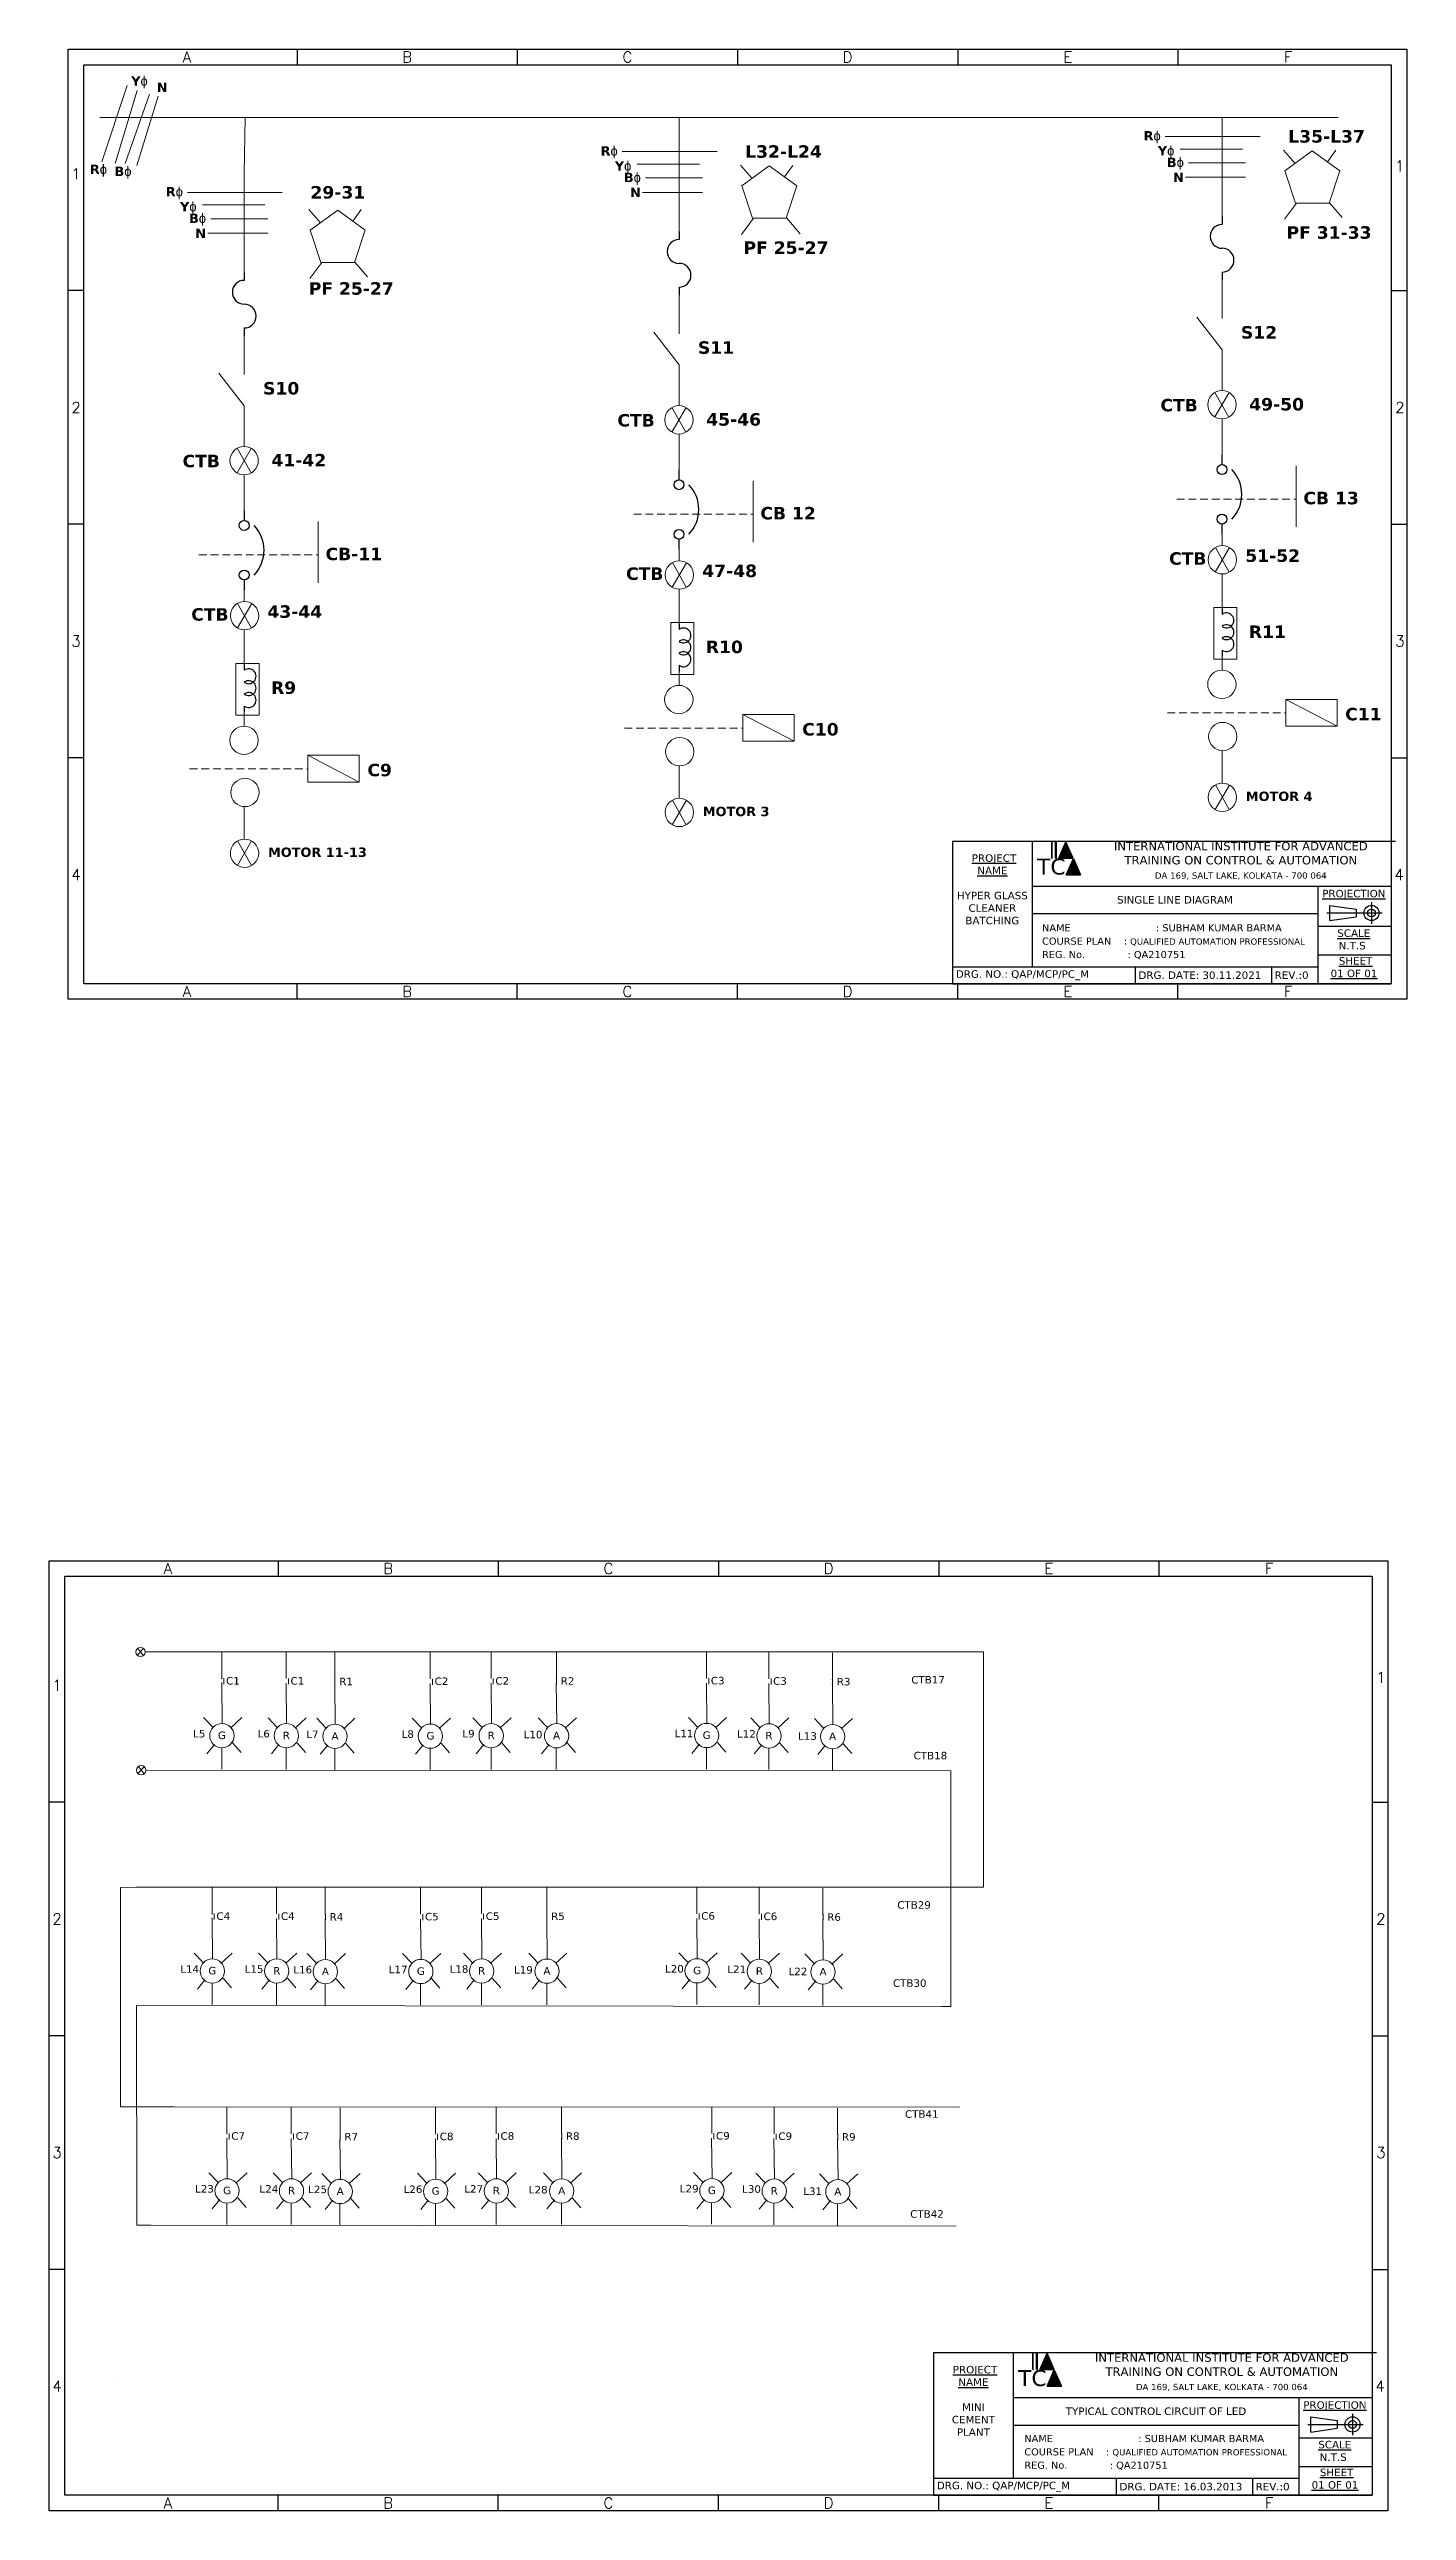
# Model space of a CAD drawing. Header units: millimetres. Extents: x 0 to 63260, y -9015 to 3579.
# Drawn here: x 6596 to 10944, y -8923 to -1039 of the extents above; entities that cross this region are included whole.
import ezdxf
from ezdxf.enums import TextEntityAlignment as Align

# ---------------------------------------------------------------- set-up
doc = ezdxf.new("R2010")
doc.units = ezdxf.units.MM
doc.header["$LTSCALE"] = 10
doc.linetypes.add('DASHED', pattern=[0.75, 0.5, -0.25])
doc.styles.add('style2', font='verdana.ttf')

# ---------------------------------------------------------------- blocks, each defined once
blk = doc.blocks.new('Fuse')
at = {"color": 7}
for p, q in [((0, 0), (0.05, 0)), ((0.35, 0), (0.4, 0))]:
    blk.add_line(p, q, dxfattribs=at)
for centre, start, end in [((0.125, 0), 180, 0), ((0.275, 0), 0, 180)]:
    blk.add_arc(centre, 0.075, start, end, dxfattribs=at)
blk = doc.blocks.new('Circuit Breaker')
at = {"color": 7}
for p, q in [((0, 0), (0.049999, 0)), ((0.349999, 0), (0.399999, 0))]:
    blk.add_line(p, q, dxfattribs=at)
for centre in [(0.074999, 0), (0.324999, 0)]:
    blk.add_circle(centre, 0.025, dxfattribs=at)
blk.add_arc((0.199999, -0.081249), 0.18125, 46.39717, 133.6028, dxfattribs=at)
blk = doc.blocks.new('Inductor')
at = {"color": 7}
for p, q in [((0, 0), (0.05, 0)), ((0.35, 0), (0.4, 0))]:
    blk.add_line(p, q, dxfattribs=at)
for centre in [(0.1, 0.0375), (0.2, 0.0375), (0.3, 0.0375)]:
    blk.add_arc(centre, 0.0625, 323.1301, 216.8699, dxfattribs=at)

msp = doc.modelspace()

# ---------------------------------------------------------------- hatches: boundary and pattern name
h = msp.add_hatch(color=140)
h.paths.add_polyline_path([(9810.1, -3577), (9807.1, -3577), (9807.1, -3629.3), (9810.1, -3629.3)])
h.paths.add_polyline_path([(9822.3, -3577), (9819.3, -3577), (9819.3, -3629.3), (9822.3, -3629.3)])
for color, points in [(2, [(9852.9, -3577), (9829.9, -3629.3), (9875.9, -3629.3)]), (1, [(9876.4, -3630.3), (9853.3, -3682.6), (9899.4, -3682.6)]), (2, [(9792.1, -8418), (9769.1, -8470.4), (9815.1, -8470.4)]), (1, [(9815.5, -8471.3), (9792.5, -8523.7), (9838.6, -8523.7)])]:
    msp.add_hatch(color=color).paths.add_polyline_path(points)
h = msp.add_hatch(color=140)
h.paths.add_polyline_path([(9749.3, -8418), (9746.3, -8418), (9746.3, -8470.4), (9749.3, -8470.4)])
h.paths.add_polyline_path([(9761.5, -8418), (9758.5, -8418), (9758.5, -8470.4), (9761.5, -8470.4)])

# ---------------------------------------------------------------- linework, layer by layer
at = {"color": 6}
for p, q in [((7390.1, -1038.7), (7390.1, -1088.7)), ((8095.4, -1038.7), (8095.4, -1088.7)), ((8800.8, -1038.7), (8800.8, -1088.7)), ((9506.1, -1038.7), (9506.1, -1088.7)), ((10211.5, -1038.7), (10211.5, -1088.7)), ((6707.2, -1811.9), (6657.2, -1811.9)), ((10894.3, -1811.9), (10944.1, -1811.9)), ((6707.2, -2560.2), (6657.2, -2560.2)), ((10894.3, -2560.2), (10944.3, -2560.2)), ((6707.2, -3308.4), (6657.2, -3308.4)), ((10894.3, -3308.4), (10944.3, -3308.4)), ((7390.1, -4081.7), (7390.1, -4031.7)), ((8095.4, -4081.7), (8095.4, -4031.7)), ((8800.8, -4081.7), (8800.8, -4031.7)), ((9506.1, -4081.7), (9506.1, -4031.7)), ((10211.5, -4081.7), (10211.5, -4031.7)), ((7329.3, -5879.7), (7329.3, -5929.7)), ((8034.6, -5879.7), (8034.6, -5929.7)), ((8740, -5879.7), (8740, -5929.7)), ((9445.3, -5879.7), (9445.3, -5929.7)), ((10150.7, -5879.7), (10150.7, -5929.7)), ((6646.4, -6653), (6596.4, -6653)), ((10833.5, -6653), (10883.2, -6653)), ((6646.4, -7401.2), (6596.4, -7401.2)), ((10833.5, -7401.2), (10883.5, -7401.2)), ((6646.4, -8149.5), (6596.4, -8149.5)), ((10833.5, -8149.5), (10883.5, -8149.5)), ((7329.3, -8922.7), (7329.3, -8872.7)), ((8034.6, -8922.7), (8034.6, -8872.7)), ((8740, -8922.7), (8740, -8872.7)), ((9445.3, -8922.7), (9445.3, -8872.7)), ((10150.7, -8922.7), (10150.7, -8872.7))]:
    msp.add_line(p, q, dxfattribs=at)
at = {"lineweight": 9, "ltscale": 5}
for p, q in [((6845.9, -1155.3), (6764.9, -1399.1)), ((6878.1, -1170.8), (6807.1, -1404.7)), ((6851.2, -1257.8), (6758.9, -1257.8)), ((6918, -1183), (6839.3, -1404.7)), ((6851.2, -1257.8), (10724.9, -1257.8)), ((6945.7, -1188.6), (6877, -1411.3)), ((6918, -1183), (6918, -1183)), ((7223.8, -1257.8), (7221, -1436.9)), ((8252.1, -1257.8), (8252.1, -1257.8)), ((8440.1, -1257.8), (8440.1, -1257.8)), ((8613.6, -1623), (8613.6, -1257.8)), ((10352.7, -1257.8), (10352.7, -1599.9)), ((10170.8, -1318.1), (10474.4, -1318.1)), ((6764.9, -1399.1), (6768.4, -1388.8)), ((6807.1, -1404.7), (6807.1, -1404.7)), ((6877, -1411.3), (6877, -1411.3)), ((8431.7, -1366.6), (8735.2, -1366.6)), ((8479.7, -1407), (8679.5, -1407)), ((8810, -1410.2), (8847.3, -1452.9)), ((8978.2, -1410.9), (8950.9, -1447.7)), ((10218.8, -1358.4), (10418.6, -1358.4)), ((10245.7, -1402.6), (10428.2, -1402.6)), ((10549.2, -1361.7), (10586.5, -1404.3)), ((10717.4, -1362.4), (10690.1, -1399.1)), ((7039.1, -1497.2), (7342.6, -1497.2)), ((7221, -1436.9), (7221, -1779)), ((8497, -1497.2), (8689.1, -1497.2)), ((8506.6, -1451.1), (8689.1, -1451.1)), ((10236.1, -1448.6), (10428.2, -1448.6)), ((7087.1, -1537.5), (7286.9, -1537.5)), ((7427.5, -1551.8), (7464.8, -1594.5)), ((7595.7, -1552.5), (7568.4, -1589.2)), ((10591.6, -1531.4), (10552.9, -1583.3)), ((10696.5, -1530.5), (10737.2, -1577.1)), ((7104.4, -1627.7), (7296.5, -1627.7)), ((7114, -1581.7), (7296.5, -1581.7)), ((8852.4, -1580), (8813.8, -1631.9)), ((8957.4, -1579), (9001.6, -1629.7)), ((9001.6, -1629.7), (9001.6, -1629.7)), ((7469.9, -1721.5), (7431.3, -1773.4)), ((7574.9, -1720.6), (7615.5, -1767.2)), ((8613.6, -1724.6), (8613.6, -1724.6)), ((10352.7, -1676.1), (10352.7, -1676.1)), ((10352.7, -1777.7), (10352.7, -1901.3)), ((7221, -1855.2), (7221, -1855.2)), ((8613.6, -1826.2), (8613.6, -1949.8)), ((7221, -1956.8), (7221, -2080.4)), ((8613.6, -2050), (8532.5, -1945.3)), ((8613.6, -1949.8), (8613.6, -1949.8)), ((10352.7, -2001.4), (10271.7, -1896.8)), ((10352.7, -1901.3), (10352.7, -1901.3)), ((10352.7, -2001.4), (10352.7, -2131.8)), ((7221, -2180.5), (7140, -2075.9)), ((7221, -2080.4), (7221, -2080.4)), ((8613.6, -2050), (8613.6, -2180.4)), ((7221, -2180.5), (7221, -2310.9)), ((8636.1, -2186.6), (8590.3, -2264.9)), ((8590.9, -2186.2), (8635.5, -2265.3)), ((10375.2, -2138), (10329.5, -2216.4)), ((10330.1, -2137.7), (10374.6, -2216.7)), ((10352.7, -2176.6), (10352.7, -2177.8)), ((8613.6, -2225.1), (8613.6, -2226.4)), ((8613.6, -2271.1), (8613.6, -2417.6)), ((10352.7, -2222.5), (10352.7, -2369.1)), ((7243.5, -2317.1), (7197.8, -2395.5)), ((7198.4, -2316.8), (7242.9, -2395.8)), ((7221, -2355.6), (7221, -2356.9)), ((7221, -2401.6), (7221, -2548.2)), ((8850.5, -2421.2), (8850.5, -2617.1)), ((10589.7, -2372.7), (10589.7, -2568.6)), ((7457.9, -2551.8), (7457.9, -2747.7)), ((10352.7, -2559.6), (10352.7, -2628.7)), ((8613.6, -2608.1), (8613.6, -2677.2)), ((10376.7, -2634.9), (10330.9, -2713.2)), ((10331.5, -2634.5), (10376, -2713.5)), ((10352.7, -2672.1), (10352.7, -2675.8)), ((7221, -2738.7), (7221, -2807.8)), ((8637.5, -2683.4), (8591.8, -2761.7)), ((8592.4, -2683), (8636.9, -2762.1)), ((8613.6, -2720.7), (8613.6, -2724.4)), ((10352.7, -2719.4), (10352.7, -2848.8)), ((7244.9, -2814), (7199.2, -2892.3)), ((7199.8, -2813.6), (7244.3, -2892.6)), ((8613.6, -2767.9), (8613.6, -2897.3)), ((7221, -2851.2), (7221, -2854.9)), ((7221, -2898.5), (7221, -3027.9)), ((10352.7, -2886.9), (10352.7, -2887)), ((8613.6, -2935.4), (8613.6, -2935.6)), ((8613.6, -2973.5), (8613.6, -2973.7)), ((10352.7, -2925), (10352.7, -2925.1)), ((10352.7, -2963.2), (10352.7, -3027.6)), ((7221, -3066), (7221, -3066.1)), ((8613.6, -3011.8), (8613.6, -3076.1)), ((7221, -3104.1), (7221, -3104.2)), ((7221, -3142.3), (7221, -3206.7)), ((10556.7, -3120.9), (10721, -3206.9)), ((8817.5, -3169.5), (8981.8, -3255.4)), ((7425, -3300), (7589.2, -3385.9)), ((10352.7, -3285.4), (10352.7, -3289.9)), ((10352.7, -3289.9), (10352.7, -3389.3)), ((8613.6, -3333.9), (8613.6, -3338.5)), ((8613.6, -3338.5), (8613.6, -3437.9)), ((7221, -3464.5), (7221, -3469)), ((8637.3, -3444.1), (8591.6, -3522.4)), ((8592.2, -3443.7), (8636.7, -3522.7)), ((10376.5, -3395.5), (10330.7, -3473.8)), ((10331.4, -3395.2), (10375.9, -3474.2)), ((7221, -3469), (7221, -3568.4)), ((7244.7, -3574.6), (7199, -3652.9)), ((7199.6, -3574.3), (7244.1, -3653.3)), ((6799, -8501), (6799, -8501))]:
    msp.add_line(p, q, dxfattribs=at)
at = {"linetype": 'DASHED', "lineweight": 9, "ltscale": 5}
for p, q in [((10207.6, -2479.5), (10587.7, -2479.5)), ((8468.4, -2528.1), (8848.6, -2528.1)), ((7075.9, -2658.6), (7456, -2658.6)), ((8438.6, -3212.8), (8817.5, -3212.8)), ((10177.8, -3164.2), (10556.7, -3164.2)), ((7046, -3343.3), (7425, -3343.3))]:
    msp.add_line(p, q, dxfattribs=at)
at = {"color": 84}
for p, q in [((9489.6, -3574.7), (9489.6, -4031.7)), ((9489.6, -3574.7), (10907.7, -3574.7)), ((9744.5, -3574.7), (9744.5, -3977.4)), ((10894.3, -3550.8), (10894.3, -4031.7)), ((9744.5, -3719.2), (10894.3, -3719.2)), ((10659.3, -3719.2), (10659.3, -4031.7)), ((9744.5, -3807), (10659.3, -3807)), ((10659.3, -3847.7), (10894.3, -3847.7)), ((10659.3, -3939.7), (10894.3, -3939.7)), ((9489.6, -3977.4), (10659.3, -3977.4)), ((10074.5, -3977.4), (10074.5, -4031.7)), ((10510.7, -3977.4), (10510.7, -4031.7)), ((9489.6, -4031.7), (10894.3, -4031.7)), ((9428.8, -8415.8), (9428.8, -8872.7)), ((9428.8, -8415.8), (10846.9, -8415.8)), ((9683.6, -8415.8), (9683.6, -8818.5)), ((10833.5, -8391.9), (10833.5, -8872.7)), ((9683.6, -8560.3), (10833.5, -8560.3)), ((10598.5, -8560.3), (10598.5, -8872.7)), ((9683.6, -8648.1), (10598.5, -8648.1)), ((10598.5, -8688.7), (10833.5, -8688.7)), ((9428.8, -8818.5), (10598.5, -8818.5)), ((10013.6, -8818.5), (10013.6, -8872.7)), ((10449.9, -8818.5), (10449.9, -8872.7)), ((10598.5, -8780.7), (10833.5, -8780.7)), ((9428.8, -8872.7), (10833.5, -8872.7))]:
    msp.add_line(p, q, dxfattribs=at)
at = {"color": 140}
for p, q in [((9810.1, -3577), (9807.1, -3577)), ((9807.1, -3629.3), (9807.1, -3577)), ((9822.3, -3577), (9819.3, -3577)), ((9819.3, -3629.3), (9819.3, -3577)), ((9822.3, -3629.3), (9822.3, -3577)), ((9749.3, -8418), (9746.3, -8418)), ((9746.3, -8470.4), (9746.3, -8418)), ((9761.5, -8418), (9758.5, -8418)), ((9758.5, -8470.4), (9758.5, -8418)), ((9761.5, -8470.4), (9761.5, -8418))]:
    msp.add_line(p, q, dxfattribs=at)
at = {"color": 2}
for p, q in [((9829.9, -3629.3), (9852.9, -3577)), ((9875.9, -3629.3), (9852.9, -3577)), ((9829.9, -3629.3), (9875.9, -3629.3)), ((9769.1, -8470.4), (9792.1, -8418)), ((9815.1, -8470.4), (9792.1, -8418)), ((9769.1, -8470.4), (9815.1, -8470.4))]:
    msp.add_line(p, q, dxfattribs=at)
at = {"color": 4}
for p, q in [((9807.1, -3629.3), (9810.1, -3629.3)), ((9819.3, -3629.3), (9822.3, -3629.3)), ((9746.3, -8470.4), (9749.3, -8470.4)), ((9758.5, -8470.4), (9761.5, -8470.4))]:
    msp.add_line(p, q, dxfattribs=at)
at = {"color": 1}
for p, q in [((9853.3, -3682.6), (9876.4, -3630.3)), ((9853.3, -3682.6), (9899.4, -3682.6)), ((9876.4, -3630.3), (9899.4, -3682.6)), ((9792.5, -8523.7), (9815.5, -8471.3)), ((9815.5, -8471.3), (9838.6, -8523.7)), ((9792.5, -8523.7), (9838.6, -8523.7))]:
    msp.add_line(p, q, dxfattribs=at)
at = {"color": 160}
for p, q in [((10697.8, -3780.9), (10782.1, -3792.7)), ((10831.5, -3770.9), (10831.5, -3839.5)), ((10687.8, -3805.2), (10865.8, -3805.2)), ((10697.8, -3829.5), (10782.1, -3817.7)), ((10627, -8646.2), (10805, -8646.2)), ((10637, -8621.9), (10721.3, -8633.7)), ((10637, -8670.5), (10721.3, -8658.7)), ((10770.7, -8611.9), (10770.7, -8680.5))]:
    msp.add_line(p, q, dxfattribs=at)
at = {"color": 40, "lineweight": 18, "ltscale": 5, "true_color": 0xf8d731}
for p, q in [((6877.3, -6183), (6898, -6161)), ((6879.6, -6160.3), (6898.4, -6183.7)), ((6904, -6171.6), (9496.7, -6172)), ((7148.9, -6172.1), (7148.9, -6257.2)), ((7355.2, -6172.2), (7355.2, -6257.3)), ((7511.1, -6174.1), (7511.1, -6259.1)), ((7816.7, -6173.6), (7816.7, -6258.6)), ((8011.4, -6172.2), (8011.4, -6257.3)), ((8220.6, -6172.5), (8220.6, -6257.5)), ((8701.5, -6171.5), (8701.5, -6256.6)), ((8901.1, -6172.8), (8901.1, -6257.8)), ((9104.9, -6175), (9104.9, -6260.1)), ((9588.3, -6172.1), (9496.7, -6172)), ((9588.3, -6925.8), (9588.3, -6172.1)), ((7148.8, -6272.1), (7150.1, -6401.3)), ((7155.8, -6256.5), (7155.8, -6275.4)), ((7355.1, -6272.2), (7356.5, -6401.4)), ((7362.2, -6256.6), (7362.2, -6275.5)), ((7511, -6274.1), (7512.4, -6403.3)), ((7511.6, -6257.6), (7511.6, -6276.6)), ((7816.6, -6273.6), (7818, -6402.8)), ((7823.7, -6257.9), (7823.7, -6276.9)), ((8011.3, -6272.2), (8012.6, -6401.4)), ((8018.3, -6256.6), (8018.3, -6275.5)), ((8220.5, -6272.5), (8221.8, -6401.7)), ((8221.1, -6256), (8221.1, -6275)), ((8701.4, -6271.5), (8702.8, -6400.7)), ((8708.5, -6255.9), (8708.5, -6274.8)), ((8901, -6272.8), (8902.3, -6402)), ((8908.1, -6257.1), (8908.1, -6276.1)), ((9104.8, -6275), (9106.1, -6404.2)), ((9105.4, -6258.5), (9105.4, -6277.5)), ((7120.6, -6413.4), (7091, -6382.5)), ((7178.3, -6414.7), (7213.3, -6382.5)), ((7326.9, -6413.5), (7297.4, -6382.6)), ((7384.7, -6414.8), (7419.6, -6382.6)), ((7482.8, -6415.4), (7453.2, -6384.5)), ((7540.6, -6416.7), (7575.5, -6384.5)), ((7788.4, -6414.8), (7758.8, -6384)), ((7846.2, -6416.2), (7881.1, -6384)), ((7983.1, -6413.5), (7953.5, -6382.6)), ((8040.8, -6414.8), (8075.8, -6382.6)), ((8192.3, -6413.7), (8162.7, -6382.9)), ((8250, -6415.1), (8285, -6382.9)), ((8673.2, -6412.8), (8643.7, -6381.9)), ((8731, -6414.1), (8765.9, -6381.9)), ((8872.8, -6414.1), (8843.2, -6383.2)), ((8930.6, -6415.4), (8965.5, -6383.2)), ((9076.6, -6416.3), (9047, -6385.4)), ((9134.3, -6417.6), (9169.3, -6385.4)), ((7183.7, -6463), (7210.6, -6493.9)), ((7390.1, -6463.1), (7416.9, -6494)), ((7851.5, -6464.5), (7878.4, -6495.4)), ((8046.2, -6463.1), (8073.1, -6494)), ((8255.4, -6463.4), (8282.3, -6494.3)), ((8736.4, -6462.4), (8763.2, -6493.3)), ((8935.9, -6463.7), (8962.8, -6494.6)), ((6879.8, -6561.7), (6900.4, -6539.7)), ((6882.1, -6539), (6900.9, -6562.4)), ((7125.9, -6468.4), (7101.7, -6497.9)), ((7148.8, -6479.1), (7148.8, -6547.9)), ((7332.3, -6468.5), (7308.1, -6498)), ((7355.1, -6479.3), (7355.1, -6548)), ((7488.2, -6470.4), (7464, -6499.9)), ((7511, -6481.1), (7511, -6549.9)), ((7545.9, -6465), (7572.8, -6495.9)), ((7793.8, -6469.9), (7769.6, -6499.4)), ((7816.6, -6480.6), (7816.6, -6549.4)), ((7988.4, -6468.5), (7964.3, -6498)), ((8011.3, -6479.3), (8011.3, -6548)), ((8197.7, -6468.8), (8173.5, -6498.3)), ((8220.5, -6479.5), (8220.5, -6548.3)), ((8678.6, -6467.8), (8654.4, -6497.3)), ((8701.4, -6478.5), (8701.4, -6547.3)), ((8878.2, -6469.1), (8854, -6498.6)), ((8901, -6479.8), (8901, -6548.6)), ((9081.9, -6471.3), (9057.8, -6500.8)), ((9104.8, -6482), (9104.8, -6550.8)), ((9139.7, -6465.9), (9166.6, -6496.8)), ((6906.2, -6550.7), (9484.5, -6553.3)), ((9484.5, -6553.3), (9484.5, -7307.1)), ((6824.6, -6926.7), (6873.3, -6925.4)), ((6824.6, -7629.5), (6824.6, -6926.7)), ((6873.3, -6925.4), (9466, -6925.8)), ((7118.1, -6925.9), (7118.1, -7010.9)), ((7324.5, -6926), (7324.5, -7011)), ((7480.4, -6927.8), (7480.4, -7012.9)), ((7786, -6927.3), (7786, -7012.4)), ((7980.6, -6926), (7980.6, -7011)), ((8189.8, -6926.2), (8189.8, -7011.3)), ((8670.8, -6925.3), (8670.8, -7010.3)), ((8870.4, -6926.5), (8870.4, -7011.6)), ((9074.1, -6928.8), (9074.1, -7013.8)), ((9466, -6925.8), (9588.3, -6925.8)), ((7125.1, -7010.2), (7125.1, -7029.2)), ((7331.5, -7010.3), (7331.5, -7029.3)), ((7480.9, -7011.4), (7480.9, -7030.3)), ((7792.9, -7011.7), (7792.9, -7030.7)), ((7987.6, -7010.3), (7987.6, -7029.3)), ((8190.4, -7009.8), (8190.4, -7028.7)), ((8677.8, -7009.6), (8677.8, -7028.6)), ((8877.3, -7010.9), (8877.3, -7029.9)), ((9074.7, -7012.3), (9074.7, -7031.3)), ((7118, -7025.9), (7119.4, -7155.1)), ((7324.4, -7026), (7325.7, -7155.2)), ((7480.3, -7027.9), (7481.6, -7157.1)), ((7785.9, -7027.4), (7787.2, -7156.5)), ((7980.6, -7026), (7981.9, -7155.2)), ((8189.8, -7026.3), (8191.1, -7155.4)), ((8670.7, -7025.3), (8672, -7154.5)), ((8870.3, -7026.6), (8871.6, -7155.7)), ((9074, -7028.8), (9075.4, -7158)), ((7089.8, -7167.2), (7060.3, -7136.3)), ((7147.6, -7168.5), (7182.5, -7136.3)), ((7296.2, -7167.3), (7266.6, -7136.4)), ((7354, -7168.6), (7388.9, -7136.4)), ((7452.1, -7169.1), (7422.5, -7138.3)), ((7509.8, -7170.5), (7544.8, -7138.3)), ((7757.7, -7168.6), (7728.1, -7137.8)), ((7815.4, -7170), (7850.4, -7137.8)), ((7952.3, -7167.3), (7922.8, -7136.4)), ((8010.1, -7168.6), (8045, -7136.4)), ((8161.5, -7167.5), (8132, -7136.7)), ((8219.3, -7168.9), (8254.2, -7136.7)), ((8642.5, -7166.6), (8612.9, -7135.7)), ((8700.3, -7167.9), (8735.2, -7135.7)), ((8842.1, -7167.8), (8812.5, -7137)), ((8899.8, -7169.2), (8934.8, -7137)), ((9045.8, -7170.1), (9016.3, -7139.2)), ((9103.6, -7171.4), (9138.5, -7139.2)), ((7095.2, -7222.2), (7071, -7251.7)), ((7118, -7232.9), (7118, -7301.7)), ((7153, -7216.8), (7179.8, -7247.7)), ((7301.6, -7222.3), (7277.4, -7251.8)), ((7324.4, -7233), (7324.4, -7301.8)), ((7359.3, -7216.9), (7386.2, -7247.8)), ((7457.4, -7224.2), (7433.3, -7253.7)), ((7480.3, -7234.9), (7480.3, -7303.7)), ((7515.2, -7218.8), (7542.1, -7249.7)), ((7763, -7223.6), (7738.9, -7253.2)), ((7785.9, -7234.4), (7785.9, -7303.1)), ((7820.8, -7218.3), (7847.7, -7249.1)), ((7957.7, -7222.3), (7933.5, -7251.8)), ((7980.5, -7233), (7980.6, -7301.8)), ((8015.5, -7216.9), (8042.3, -7247.8)), ((8166.9, -7222.5), (8142.7, -7252.1)), ((8189.8, -7233.3), (8189.8, -7302)), ((8224.7, -7217.2), (8251.6, -7248)), ((8647.9, -7221.6), (8623.7, -7251.1)), ((8670.7, -7232.3), (8670.7, -7301.1)), ((8705.6, -7216.2), (8732.5, -7247.1)), ((8847.4, -7222.9), (8823.2, -7252.4)), ((8870.3, -7233.6), (8870.3, -7302.3)), ((8905.2, -7217.5), (8932.1, -7248.4)), ((9051.2, -7225.1), (9027, -7254.6)), ((9074, -7235.8), (9074, -7304.6)), ((9109, -7219.7), (9135.8, -7250.6)), ((6875.4, -7304.4), (9453.8, -7307.1)), ((6875.4, -7304.4), (6877.2, -8008.5)), ((9484.5, -7307.1), (9453.8, -7307.1)), ((6994.6, -7629.5), (6824.6, -7629.5)), ((6994.6, -7629.5), (9513.4, -7629.9)), ((7165.5, -7629.9), (7165.5, -7715)), ((7371.8, -7630.1), (7371.8, -7715.1)), ((7527.7, -7631.9), (7527.7, -7717)), ((7833.3, -7631.4), (7833.3, -7716.5)), ((8028, -7630.1), (8028, -7715.1)), ((8237.2, -7630.3), (8237.2, -7715.4)), ((8718.1, -7629.4), (8718.1, -7714.4)), ((8917.7, -7630.6), (8917.7, -7715.7)), ((9121.5, -7632.8), (9121.5, -7717.9)), ((7172.4, -7714.3), (7172.4, -7733.3)), ((7378.8, -7714.4), (7378.8, -7733.4)), ((7528.2, -7715.5), (7528.2, -7734.4)), ((7840.3, -7715.8), (7840.3, -7734.8)), ((8035, -7714.4), (8035, -7733.4)), ((8237.7, -7713.9), (8237.7, -7732.8)), ((8725.1, -7713.7), (8725.1, -7732.7)), ((8924.7, -7715), (8924.7, -7734)), ((9122, -7716.4), (9122, -7735.3)), ((7165.4, -7730), (7166.7, -7859.2)), ((7371.7, -7730.1), (7373.1, -7859.3)), ((7527.6, -7732), (7529, -7861.1)), ((7833.2, -7731.5), (7834.6, -7860.6)), ((8027.9, -7730.1), (8029.2, -7859.3)), ((8237.1, -7730.4), (8238.4, -7859.5)), ((8718, -7729.4), (8719.4, -7858.6)), ((8917.6, -7730.7), (8918.9, -7859.8)), ((9121.4, -7732.9), (9122.7, -7862.1)), ((7137.2, -7871.2), (7107.6, -7840.4)), ((7194.9, -7872.6), (7229.9, -7840.4)), ((7343.5, -7871.3), (7314, -7840.5)), ((7401.3, -7872.7), (7436.2, -7840.5)), ((7499.4, -7873.2), (7469.8, -7842.4)), ((7557.2, -7874.6), (7592.1, -7842.4)), ((7805, -7872.7), (7775.4, -7841.8)), ((7862.8, -7874), (7897.7, -7841.8)), ((7999.7, -7871.3), (7970.1, -7840.5)), ((8057.4, -7872.7), (8092.4, -7840.5)), ((8208.9, -7871.6), (8179.3, -7840.7)), ((8266.7, -7872.9), (8301.6, -7840.7)), ((8689.8, -7870.6), (8660.3, -7839.8)), ((8747.6, -7872), (8782.5, -7839.8)), ((8889.4, -7871.9), (8859.8, -7841)), ((8947.2, -7873.3), (8982.1, -7841)), ((9093.2, -7874.1), (9063.6, -7843.3)), ((9150.9, -7875.5), (9185.9, -7843.3)), ((7142.5, -7926.3), (7118.4, -7955.8)), ((7165.4, -7937), (7165.4, -8005.8)), ((7200.3, -7920.9), (7227.2, -7951.8)), ((7348.9, -7926.4), (7324.7, -7955.9)), ((7371.7, -7937.1), (7371.7, -8005.9)), ((7406.7, -7921), (7433.5, -7951.9)), ((7504.8, -7928.2), (7480.6, -7957.8)), ((7527.6, -7939), (7527.6, -8007.7)), ((7562.5, -7922.9), (7589.4, -7953.7)), ((7810.4, -7927.7), (7786.2, -7957.3)), ((7833.2, -7938.5), (7833.2, -8007.2)), ((7868.2, -7922.4), (7895, -7953.2)), ((8005, -7926.4), (7980.9, -7955.9)), ((8027.9, -7937.1), (8027.9, -8005.9)), ((8062.8, -7921), (8089.7, -7951.9)), ((8214.3, -7926.6), (8190.1, -7956.2)), ((8237.1, -7937.4), (8237.1, -8006.1)), ((8272, -7921.3), (8298.9, -7952.1)), ((8695.2, -7925.7), (8671, -7955.2)), ((8718, -7936.4), (8718, -8005.2)), ((8753, -7920.3), (8779.8, -7951.2)), ((8894.8, -7926.9), (8870.6, -7956.5)), ((8917.6, -7937.7), (8917.6, -8006.4)), ((8952.5, -7921.6), (8979.4, -7952.4)), ((9098.5, -7929.2), (9074.4, -7958.7)), ((9121.4, -7939.9), (9121.4, -8008.7)), ((9156.3, -7923.8), (9183.2, -7954.7)), ((6877.2, -8008.5), (6922.8, -8008.5)), ((6922.8, -8008.5), (9501.1, -8011.2))]:
    msp.add_line(p, q, dxfattribs=at)
at = {"color": 240}
for points in [[(6657.2, -1038.7), (10944.3, -1038.7), (10944.3, -4081.7), (6657.2, -4081.7)], [(6707.2, -1088.7), (10894.3, -1088.7), (10894.3, -4031.7), (6707.2, -4031.7)], [(6596.4, -5879.7), (10883.5, -5879.7), (10883.5, -8922.7), (6596.4, -8922.7)], [(6646.4, -5929.7), (10833.5, -5929.7), (10833.5, -8872.7), (6646.4, -8872.7)]]:
    msp.add_lwpolyline(points, close=True, dxfattribs=at)
at = {"lineweight": 9, "ltscale": 5}
for points in [[(8902.7, -1412.6), (8814.7, -1476.6), (8848.3, -1580), (8957.1, -1580), (8990.7, -1476.6)], [(10641.8, -1364.1), (10553.9, -1428), (10587.5, -1531.4), (10696.2, -1531.4), (10729.8, -1428)], [(7520.2, -1554.2), (7432.2, -1618.1), (7465.8, -1721.5), (7574.5, -1721.5), (7608.1, -1618.1)], [(10326, -2826.7), (10400.1, -2826.7), (10400.1, -2992.5), (10326, -2992.5)], [(8586.8, -2875.3), (8660.9, -2875.3), (8660.9, -3041), (8586.8, -3041)], [(7194.3, -3005.8), (7268.4, -3005.8), (7268.4, -3171.6), (7194.3, -3171.6)], [(10556.7, -3120.9), (10721, -3120.9), (10721, -3206.9), (10556.7, -3206.9)], [(8817.5, -3169.5), (8981.8, -3169.5), (8981.8, -3255.4), (8817.5, -3255.4)], [(7425, -3300), (7589.2, -3300), (7589.2, -3385.9), (7425, -3385.9)]]:
    msp.add_lwpolyline(points, close=True, dxfattribs=at)
at = {"color": 160}
for points in [[(10697.8, -3829.5), (10697.8, -3780.9)], [(10782.1, -3792.7), (10782.1, -3817.7)], [(10637, -8670.5), (10637, -8621.9)], [(10721.3, -8633.7), (10721.3, -8658.7)]]:
    msp.add_lwpolyline(points, dxfattribs=at)
at = {"lineweight": 9, "ltscale": 5}
for centre in [(8613.2, -2225.7), (10352.4, -2177.2), (7220.6, -2356.3), (8614.6, -2722.6), (10353.8, -2674), (7222.1, -2853.1), (10352.1, -3072.9), (8612.9, -3121.5), (7220.3, -3252), (10355, -3240.1), (8615.8, -3288.6), (7223.2, -3419.2), (10353.6, -3434.7), (8614.4, -3483.2), (7221.9, -3613.8)]:
    msp.add_circle(centre, 45.4, dxfattribs=at)
at = {"color": 160}
for centre, radius in [((10831.5, -3805.2), 24.3), ((10831.5, -3805.2), 12.5), ((10770.7, -8646.2), 24.3), ((10770.7, -8646.2), 12.5)]:
    msp.add_circle(centre, radius, dxfattribs=at)
at = {"color": 40, "lineweight": 18, "ltscale": 5, "true_color": 0xf8d731}
for centre, radius in [((6888.7, -6172.2), 15), ((7148.8, -6271.7), 0.443), ((7148.9, -6257.6), 0.443), ((7511, -6259.7), 0.443), ((7511, -6273.7), 0.443), ((8220.5, -6258), 0.443), ((8220.5, -6272), 0.443), ((9104.8, -6260.6), 0.443), ((9104.8, -6274.6), 0.443), ((7149.4, -6440.2), 38.9), ((7355.8, -6440.3), 38.9), ((7511.7, -6442.2), 38.9), ((7817.3, -6441.7), 38.9), ((8011.9, -6440.3), 38.9), ((8221.2, -6440.6), 38.9), ((8702.1, -6439.6), 38.9), ((8901.7, -6440.9), 38.9), ((9105.4, -6443.1), 38.9), ((6891.2, -6550.9), 15), ((7118.1, -7011.4), 0.443), ((7480.3, -7013.4), 0.443), ((8189.8, -7011.8), 0.443), ((9074.1, -7014.4), 0.443), ((7118, -7025.5), 0.443), ((7480.3, -7027.4), 0.443), ((8189.8, -7025.8), 0.443), ((9074.1, -7028.4), 0.443), ((7118.7, -7194), 38.9), ((7325.1, -7194.1), 38.9), ((7480.9, -7196), 38.9), ((7786.6, -7195.5), 38.9), ((7981.2, -7194.1), 38.9), ((8190.4, -7194.4), 38.9), ((8671.4, -7193.4), 38.9), ((8870.9, -7194.7), 38.9), ((9074.7, -7196.9), 38.9), ((7165.5, -7715.5), 0.443), ((7527.6, -7717.5), 0.443), ((8237.1, -7715.9), 0.443), ((9121.4, -7718.4), 0.443), ((7165.4, -7729.5), 0.443), ((7527.6, -7731.5), 0.443), ((8237.1, -7729.9), 0.443), ((9121.4, -7732.4), 0.443), ((7166, -7898.1), 38.9), ((7372.4, -7898.2), 38.9), ((7528.3, -7900.1), 38.9), ((7833.9, -7899.5), 38.9), ((8028.6, -7898.2), 38.9), ((8237.8, -7898.4), 38.9), ((8718.7, -7897.5), 38.9), ((8918.3, -7898.8), 38.9), ((9122.1, -7901), 38.9)]:
    msp.add_circle(centre, radius, dxfattribs=at)

# ---------------------------------------------------------------- block references
at = {"lineweight": 9, "ltscale": 5, "rotation": 270}
for name, p, xscale, yscale, zscale in [('Fuse', (10352.7, -1574.5), 508, 508, 508), ('Fuse', (8613.6, -1623), 508, 508, 508), ('Fuse', (7221, -1753.6), 508, 508, 508), ('Circuit Breaker', (10352.5, -2337.3), 635, 635, 635), ('Circuit Breaker', (8613.4, -2385.9), 635, 635, 635), ('Circuit Breaker', (7220.8, -2516.4), 635, 635, 635), ('Inductor', (10352.6, -2829.8), 381, 381, 381), ('Inductor', (8613.5, -2878.3), 381, 381, 381), ('Inductor', (7220.9, -3008.9), 381, 381, 381)]:
    msp.add_blockref(name, p, dxfattribs=dict(at, xscale=xscale, yscale=yscale, zscale=zscale))

# ---------------------------------------------------------------- texts
at = {"color": 140, "style": 'style2'}
for p in [(9806, -3682.1), (9745.2, -8523.1)]:
    msp.add_text('TC', height=50.87, dxfattribs=at).set_placement(p, align=Align.CENTER)
at = {"color": 2, "char_height": 35, "attachment_point": 5, "style": 'style2'}
for s, insert, width in [('{\\Fromans|c0;A}', (7037.4, -1063.7), 705.35), ('{\\Fromans|c0;B}', (7742.7, -1063.7), 705.35), ('{\\Fromans|c0;C}', (8448.1, -1063.7), 705.35), ('{\\Fromans|c0;D}', (9153.4, -1063.7), 705.35), ('{\\Fromans|c0;E}', (9858.8, -1063.7), 705.35), ('\\pxqc;{\\Fromans|c0;F}', (10564.1, -1063.7), 705.35), ('{\\Fromans|c0;1}', (10922.2, -1412.8), 50), ('{\\Fromans|c0;1}', (6682.2, -1437.8), 50), ('{\\Fromans|c0;2}', (6682.2, -2186.1), 50), ('{\\Fromans|c0;2}', (10922.2, -2186.1), 50), ('{\\Fromans|c0;3}', (6682.2, -2934.3), 50), ('{\\Fromans|c0;3}', (10922.2, -2934.3), 50), ('{\\Fromans|c0;4}', (6682.2, -3682.6), 50), ('{\\Fromans|c0;4}', (10919.3, -3682.6), 50), ('{\\Fromans|c0;A}', (7037.4, -4056.7), 705.35), ('{\\Fromans|c0;B}', (7742.7, -4056.7), 705.35), ('{\\Fromans|c0;C}', (8448.1, -4056.7), 705.35), ('{\\Fromans|c0;D}', (9153.4, -4056.7), 705.35), ('{\\Fromans|c0;E}', (9858.8, -4056.7), 705.35), ('\\pxqc;{\\Fromans|c0;F}', (10564.1, -4056.7), 705.35), ('{\\Fromans|c0;A}', (6976.6, -5904.7), 705.35), ('{\\Fromans|c0;B}', (7681.9, -5904.7), 705.35), ('{\\Fromans|c0;C}', (8387.3, -5904.7), 705.35), ('{\\Fromans|c0;D}', (9092.6, -5904.7), 705.35), ('{\\Fromans|c0;E}', (9798, -5904.7), 705.35), ('\\pxqc;{\\Fromans|c0;F}', (10503.3, -5904.7), 705.35), ('{\\Fromans|c0;1}', (6621.4, -6278.9), 50), ('{\\Fromans|c0;1}', (10861.4, -6253.9), 50), ('{\\Fromans|c0;2}', (6621.4, -7027.1), 50), ('{\\Fromans|c0;2}', (10861.4, -7027.1), 50), ('{\\Fromans|c0;3}', (6621.4, -7775.4), 50), ('{\\Fromans|c0;3}', (10861.4, -7775.4), 50), ('{\\Fromans|c0;4}', (6621.4, -8523.6), 50), ('{\\Fromans|c0;4}', (10858.5, -8523.6), 50), ('{\\Fromans|c0;A}', (6976.6, -8897.7), 705.35), ('{\\Fromans|c0;B}', (7681.9, -8897.7), 705.35), ('{\\Fromans|c0;C}', (8387.3, -8897.7), 705.35), ('{\\Fromans|c0;D}', (9092.6, -8897.7), 705.35), ('{\\Fromans|c0;E}', (9798, -8897.7), 705.35), ('\\pxqc;{\\Fromans|c0;F}', (10503.3, -8897.7), 705.35)]:
    msp.add_mtext(s, dxfattribs=dict(at, insert=insert, width=width))
at = {"lineweight": 9, "ltscale": 5, "attachment_point": 1}
for s, width, heights, insert, char_height in [('{\\fVerdana|b1|i0|c0|p34;Y\\fISOCPEUR|b1|i0|c0|p34;ɸ}', 64.532, [0], (6858.9, -1125.4), 30), ('{\\fVerdana|b1|i0|c0|p34;N}', 64.532, [0], (6940.8, -1146.1), 30), ('{\\fVerdana|b1|i0|c0|p34;R\\fISOCPEUR|b1|i0|c0|p34;ɸ}', 64.532, [0], (10101.4, -1300.9), 30), ('{\\fVerdana|b1|i0|c0|p34;L35-L37}', 334.848, [0], (10564.7, -1297.8), 40), ('{\\fVerdana|b1|i0|c0|p34;R\\fISOCPEUR|b1|i0|c0|p34;ɸ}', 64.532, [0], (6726.5, -1408.3), 30), ('{\\fVerdana|b1|i0|c0|p34;B\\fISOCPEUR|b1|i0|c0|p34;ɸ}', 64.532, [0], (6805.3, -1414.7), 30), ('{\\fVerdana|b1|i0|c0|p34;R\\fISOCPEUR|b1|i0|c0|p34;ɸ}', 64.532, [0], (8362.3, -1349.4), 30), ('{\\fVerdana|b1|i0|c0|p34;Y\\fISOCPEUR|b1|i0|c0|p34;ɸ}', 64.532, [0], (8407.8, -1397.3), 30), ('{\\fVerdana|b1|i0|c0|p34;L32-L24}', 334.848, [0], (8825.5, -1346.3), 40), ('{\\fVerdana|b1|i0|c0|p34;Y\\fISOCPEUR|b1|i0|c0|p34;ɸ}', 64.532, [0], (10147, -1348.7), 30), ('{\\fVerdana|b1|i0|c0|p34;B\\fISOCPEUR|b1|i0|c0|p34;ɸ}', 64.532, [0], (10175.8, -1385.9), 30), ('{\\fVerdana|b1|i0|c0|p34;R\\fISOCPEUR|b1|i0|c0|p34;ɸ}', 64.532, [0], (6969.7, -1480), 30), ('{\\fVerdana|b1|i0|c0|p34;29-31}', 334.848, [0], (7433, -1476.9), 40), ('{\\fVerdana|b1|i0|c0|p34;B\\fISOCPEUR|b1|i0|c0|p34;ɸ}', 64.532, [0], (8436.7, -1434.4), 30), ('{\\fVerdana|b1|i0|c0|p34;N}', 64.532, [0], (8456.6, -1482.3), 30), ('{\\fVerdana|b1|i0|c0|p34;N}', 64.532, [0], (10195.8, -1433.8), 30), ('{\\fVerdana|b1|i0|c0|p34;Y\\fISOCPEUR|b1|i0|c0|p34;ɸ}', 64.532, [0], (7015.3, -1527.8), 30), ('{\\fVerdana|b1|i0|c0|p34;B\\fISOCPEUR|b1|i0|c0|p34;ɸ}', 64.532, [0], (7044.1, -1565), 30), ('{\\fVerdana|b1|i0|c0|p34;N}', 64.532, [0], (7064.1, -1612.9), 30), ('{\\fVerdana|b1|i0|c0|p34;PF 25-27}', 334.848, [0], (8820.1, -1654.2), 40), ('{\\fVerdana|b1|i0|c0|p34;PF 31-33}', 334.848, [0], (10559.2, -1605.7), 40), ('{\\fVerdana|b1|i0|c0|p34;PF 25-27}', 334.848, [32.2], (7427.5, -1784.8), 40), ('{\\fVerdana|b1|i0|c0|p34;S12}', 125.856, [0], (10413.1, -1925.5), 40), ('{\\fVerdana|b1|i0|c0|p34;S11}', 125.856, [4.04], (8674, -1974.1), 40), ('{\\fVerdana|b1|i0|c0|p34;S10}', 125.856, [0], (7281.4, -2104.6), 40), ('{\\fVerdana|b1|i0|c0|p34;CTB}', 22.558, [0], (8416.1, -2207.1), 40), ('{\\fVerdana|b1|i0|c0|p34;45-46}', 176.818, [0], (8700.6, -2204.3), 40), ('{\\fVerdana|b1|i0|c0|p34;CTB}', 22.558, [0], (10155.3, -2158.5), 40), ('{\\fVerdana|b1|i0|c0|p34;49-50}', 176.818, [0], (10439.7, -2155.7), 40), ('{\\fVerdana|b1|i0|c0|p34;CTB}', 22.558, [0], (7023.5, -2337.6), 40), ('{\\fVerdana|b1|i0|c0|p34;41-42}', 176.818, [0], (7308, -2334.8), 40), ('{\\fVerdana|b1|i0|c0|p34;CB 12}', 216.88, [153], (8874, -2504.7), 40), ('{\\fVerdana|b1|i0|c0|p34;CB 13}', 216.88, [0], (10613.2, -2456.2), 40), ('{\\fVerdana|b1|i0|c0|p34;CB-11}', 216.88, [0], (7481.5, -2635.3), 40), ('{\\fVerdana|b1|i0|c0|p34;CTB}', 22.558, [0], (10183, -2649.8), 40), ('{\\fVerdana|b1|i0|c0|p34;51-52}', 176.818, [0], (10427, -2640.7), 40), ('{\\fVerdana|b1|i0|c0|p34;CTB}', 22.558, [0], (8443.8, -2698.3), 40), ('{\\fVerdana|b1|i0|c0|p34;47-48}', 176.818, [0], (8687.8, -2689.3), 40), ('{\\fVerdana|b1|i0|c0|p34;CTB}', 22.558, [0], (7051.3, -2828.9), 40), ('{\\fVerdana|b1|i0|c0|p34;43-44}', 176.818, [0], (7295.2, -2819.8), 40), ('{\\fVerdana|b1|i0|c0|p34;R11}', 22.558, [0], (10438.7, -2884.4), 40), ('{\\fVerdana|b1|i0|c0|p34;R10}', 22.558, [0], (8699.5, -2932.9), 40), ('{\\fVerdana|b1|i0|c0|p34;R9}', 22.558, [0], (7306.9, -3063.5), 40), ('{\\fVerdana|b1|i0|c0|p34;C11}', 22.558, [0], (10747.2, -3148.2), 40), ('{\\fVerdana|b1|i0|c0|p34;C10}', 22.558, [0], (9008.1, -3196.8), 40), ('{\\fVerdana|b1|i0|c0|p34;C9}', 22.558, [0], (7615.5, -3327.3), 40), ('{\\fVerdana|b1|i0|c0|p34;MOTOR 3}', 508.496, [0], (8689.6, -3465), 30), ('{\\fVerdana|b1|i0|c0|p34;MOTOR 4}', 508.496, [0], (10428.8, -3416.5), 30), ('{\\fVerdana|b1|i0|c0|p34;MOTOR 11-13}', 508.496, [0], (7297.1, -3595.6), 30)]:
    msp.add_mtext_dynamic_manual_height_columns(s, width=width, gutter_width=12.5, heights=heights, dxfattribs=dict(at, insert=insert, char_height=char_height))
at = {"color": 211, "char_height": 24, "style": 'style2'}
for s, insert, width, attachment_point in [('\\pxqc;\\P {\\LPROJECT\\PNAME} \\P\\PHYPER GLASS CLEANER BATCHING', (9489.6, -3709.6), 254.85, 4), ('\\pxqc;SINGLE LINE DIAGRAM', (10201.9, -3763.1), 914.86, 5), ('\\pxqc;{\\LPROJECTION} ', (10774.9, -3746.3), 235, 5), (' {\\LSCALE} \\PN.T.S\\P ', (10769.4, -3910), 235, 5), (' DRG. NO.: QAP/MCP/PC_M', (9489.6, -4004.6), 579.277, 4), (' DRG. DATE: 30.11.2021', (10074.5, -4004.6), 457.43, 4), (' REV.:0 ', (10510.7, -4004.6), 457.43, 4), (' {\\LSHEET\\P01 OF 01\\P} ', (10775.3, -3999), 235, 5), ('\\pxqc;C1', (7184.7, -6264.6), 914.86, 5), ('\\pxqc;C1', (7391.1, -6264.8), 914.86, 5), ('\\pxqc;R1', (7547, -6266.6), 914.86, 5), ('\\pxqc;C2', (7852.6, -6266.1), 914.86, 5), ('\\pxqc;C2', (8047.2, -6264.8), 914.86, 5), ('\\pxqc;R2', (8256.4, -6265), 914.86, 5), ('\\pxqc;C3', (8737.4, -6264.1), 914.86, 5), ('\\pxqc;C3', (8936.9, -6265.3), 914.86, 5), ('\\pxqc;R3', (9140.7, -6267.5), 914.86, 5), ('\\pxqc;CTB17', (9411.2, -6261.3), 914.86, 5), ('\\pxqc;L5', (7076.9, -6433.9), 914.86, 5), ('\\pxqc;G', (7149.4, -6439.3), 914.86, 5), ('\\pxqc;L6', (7283.2, -6434), 914.86, 5), ('\\pxqc;R', (7355.8, -6439.4), 914.86, 5), ('\\pxqc;L7', (7439.1, -6435.9), 914.86, 5), ('\\pxqc;A', (7511.7, -6441.3), 914.86, 5), ('\\pxqc;L8', (7744.7, -6435.4), 914.86, 5), ('\\pxqc;G', (7817.3, -6440.7), 914.86, 5), ('\\pxqc;L9', (7939.4, -6434), 914.86, 5), ('\\pxqc;R', (8011.9, -6439.4), 914.86, 5), ('\\pxqc;L10', (8145.9, -6436.7), 914.86, 5), ('\\pxqc;A', (8221.1, -6439.6), 914.86, 5), ('\\pxqc;L11', (8629.5, -6433.3), 914.86, 5), ('\\pxqc;G', (8702.1, -6438.7), 914.86, 5), ('\\pxqc;L12', (8829.1, -6434.6), 914.86, 5), ('\\pxqc;R', (8901.6, -6439.9), 914.86, 5), ('\\pxqc;L13', (9025, -6441.5), 914.86, 5), ('\\pxqc;A', (9105.4, -6442.2), 914.86, 5), ('\\pxqc;CTB18', (9418.7, -6504.2), 914.86, 5), ('\\pxqc;C4', (7154, -7018.4), 914.86, 5), ('\\pxqc;C4', (7360.4, -7018.5), 914.86, 5), ('\\pxqc;R4', (7516.2, -7020.4), 914.86, 5), ('\\pxqc;C5', (7821.8, -7019.9), 914.86, 5), ('\\pxqc;C5', (8016.5, -7018.5), 914.86, 5), ('\\pxqc;R5', (8225.7, -7018.8), 914.86, 5), ('\\pxqc;C6', (8706.6, -7017.8), 914.86, 5), ('\\pxqc;C6', (8906.2, -7019.1), 914.86, 5), ('\\pxqc;R6', (9110, -7021.3), 914.86, 5), ('\\pxqc;CTB29', (9366.3, -6982.6), 914.86, 5), ('\\pxqc;L20', (8598.8, -7187.1), 914.86, 5), ('\\pxqc;L14', (7046.1, -7187.7), 914.86, 5), ('\\pxqc;G', (7118.7, -7193), 914.86, 5), ('\\pxqc;L15', (7252.5, -7187.8), 914.86, 5), ('\\pxqc;R', (7325.1, -7193.2), 914.86, 5), ('\\pxqc;L16', (7408.4, -7189.7), 914.86, 5), ('\\pxqc;A', (7480.9, -7195), 914.86, 5), ('\\pxqc;L17', (7714, -7189.1), 914.86, 5), ('\\pxqc;G', (7786.5, -7194.5), 914.86, 5), ('\\pxqc;L18', (7908.6, -7187.8), 914.86, 5), ('\\pxqc;R', (7981.2, -7193.2), 914.86, 5), ('\\pxqc;L19', (8115.1, -7190.5), 914.86, 5), ('\\pxqc;A', (8190.4, -7193.4), 914.86, 5), ('\\pxqc;G', (8671.3, -7192.5), 914.86, 5), ('\\pxqc;L21', (8798.4, -7188.4), 914.86, 5), ('\\pxqc;R', (8870.9, -7193.7), 914.86, 5), ('\\pxqc;L22', (8994.3, -7195.3), 914.86, 5), ('\\pxqc;A', (9074.7, -7195.9), 914.86, 5), ('\\pxqc;CTB30', (9352.4, -7232.7), 914.86, 5), ('\\pxqc;CTB41', (9391.1, -7652.2), 914.86, 5), ('\\pxqc;C7', (7201.3, -7722.5), 914.86, 5), ('\\pxqc;C7', (7407.7, -7722.6), 914.86, 5), ('\\pxqc;R7', (7563.6, -7724.5), 914.86, 5), ('\\pxqc;C8', (7869.2, -7724), 914.86, 5), ('\\pxqc;C8', (8063.8, -7722.6), 914.86, 5), ('\\pxqc;R8', (8273, -7722.9), 914.86, 5), ('\\pxqc;C9', (8754, -7721.9), 914.86, 5), ('\\pxqc;C9', (8953.6, -7723.2), 914.86, 5), ('\\pxqc;R9', (9157.3, -7725.4), 914.86, 5), ('\\pxqc;L23', (7093.5, -7891.8), 914.86, 5), ('\\pxqc;L24', (7299.8, -7891.9), 914.86, 5), ('\\pxqc;L25', (7455.7, -7893.7), 914.86, 5), ('\\pxqc;L26', (7761.3, -7893.2), 914.86, 5), ('\\pxqc;L27', (7956, -7891.9), 914.86, 5), ('\\pxqc;L28', (8162.5, -7894.6), 914.86, 5), ('\\pxqc;L29', (8646.1, -7891.2), 914.86, 5), ('\\pxqc;G', (8718.7, -7896.5), 914.86, 5), ('\\pxqc;L30', (8845.7, -7892.4), 914.86, 5), ('\\pxqc;G', (7166, -7897.1), 914.86, 5), ('\\pxqc;R', (7372.4, -7897.2), 914.86, 5), ('\\pxqc;A', (7528.3, -7899.1), 914.86, 5), ('\\pxqc;G', (7833.9, -7898.6), 914.86, 5), ('\\pxqc;R', (8028.5, -7897.2), 914.86, 5), ('\\pxqc;A', (8237.7, -7897.5), 914.86, 5), ('\\pxqc;R', (8918.3, -7897.8), 914.86, 5), ('\\pxqc;L31', (9041.6, -7899.4), 914.86, 5), ('\\pxqc;A', (9122, -7900), 914.86, 5), ('\\pxqc;CTB42', (9407.7, -7972.3), 914.86, 5), ('\\pxqc;\\P {\\LPROJECT\\PNAME} \\P\\PMINI\\PCEMENT\\PPLANT', (9428.8, -8550.7), 254.85, 4), ('\\pxqc;TYPICAL CONTROL CIRCUIT OF LED', (10141.1, -8604.2), 914.86, 5), ('\\pxqc;{\\LPROJECTION} ', (10714.1, -8587.4), 235, 5), (' {\\LSCALE} \\PN.T.S\\P ', (10708.6, -8751.1), 235, 5), (' DRG. NO.: QAP/MCP/PC_M', (9428.8, -8845.6), 579.277, 4), (' {\\LSHEET\\P01 OF 01\\P} ', (10714.5, -8840.1), 235, 5), (' DRG. DATE: 16.03.2013', (10013.6, -8845.6), 457.43, 4), (' REV.:0 ', (10449.9, -8845.6), 457.43, 4)]:
    msp.add_mtext(s, dxfattribs=dict(at, insert=insert, width=width, attachment_point=attachment_point))
at = {"color": 140, "width": 963.119, "attachment_point": 2, "style": 'style2'}
for s, insert, char_height in [('INTERNATIONAL INSTITUTE FOR ADVANCED\\PTRAINING ON CONTROL & AUTOMATION', (10412.8, -3577.5), 27), ('DA 169, SALT LAKE, KOLKATA - 700 064', (10412.8, -3675.3), 20), ('INTERNATIONAL INSTITUTE FOR ADVANCED\\PTRAINING ON CONTROL & AUTOMATION', (10351.9, -8418.6), 27), ('DA 169, SALT LAKE, KOLKATA - 700 064', (10351.9, -8516.3), 20)]:
    msp.add_mtext(s, dxfattribs=dict(at, insert=insert, char_height=char_height))
at = {"color": 211, "char_height": 22.8, "width": 1173.883, "attachment_point": 4, "line_spacing_factor": 1.125, "style": 'style2'}
for insert in [(9685, -3897.4), (9628.2, -8736)]:
    msp.add_mtext('^INAME^I^I^I: SUBHAM KUMAR BARMA\\P^ICOURSE PLAN    : {\\H0.87719x;QUALIFIED AUTOMATION PROFESSIONAL}              \\P^IREG. No.^I^I: QA210751', dxfattribs=dict(at, insert=insert))

doc.saveas('drawing.dxf')
